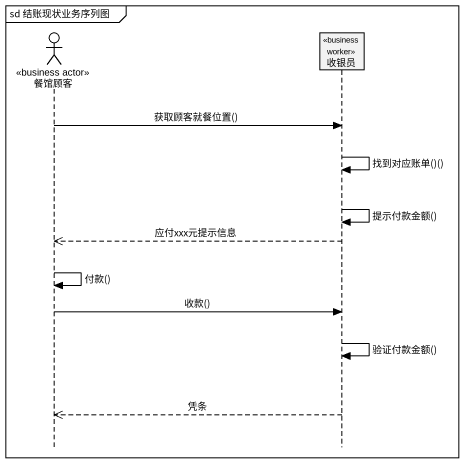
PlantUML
@startuml
mainframe sd 结账现状业务序列图
hide footbox
actor 餐馆顾客 <<business actor>>
participant 收银员 <<business worker>>

餐馆顾客 -> 收银员 : 获取顾客就餐位置()
收银员 -> 收银员 : 找到对应账单()()
收银员 -> 收银员 : 提示付款金额()
收银员 -->> 餐馆顾客 : 应付xxx元提示信息
餐馆顾客 -> 餐馆顾客 : 付款()
餐馆顾客 -> 收银员 : 收款()
收银员 -> 收银员 : 验证付款金额()
收银员 -->> 餐馆顾客 : 凭条
@enduml
